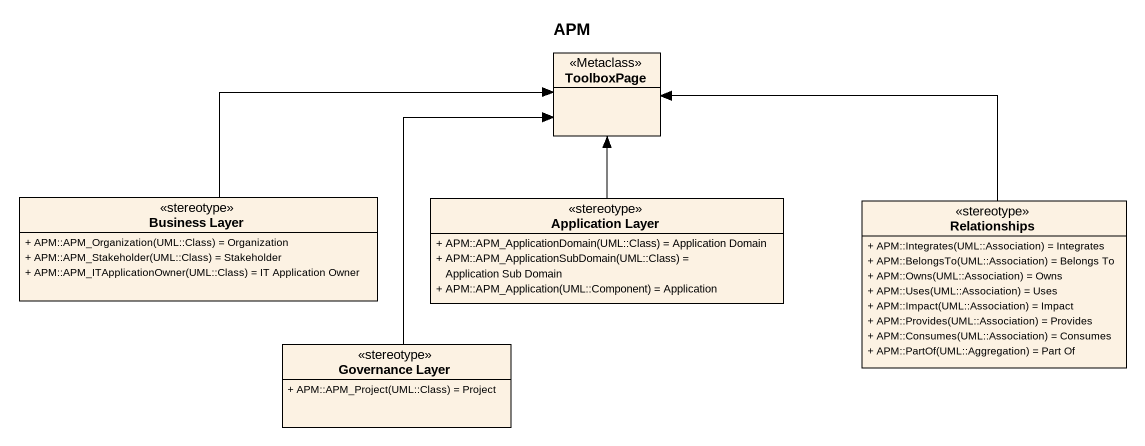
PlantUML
@startuml
title APM
hide circle
hide empty members
skinparam classAttributeIconSize 0
class ToolboxPage <<Metaclass>>
class "Business Layer" as Business_Layer <<stereotype>> {
  {field} + APM::APM_Organization(UML::Class) = Organization
  {field} + APM::APM_Stakeholder(UML::Class) = Stakeholder
  {field} + APM::APM_ITApplicationOwner(UML::Class) = IT Application Owner
}
class "Application Layer" as Application_Layer <<stereotype>> {
  {field} + APM::APM_ApplicationDomain(UML::Class) = Application Domain
  {field} + APM::APM_ApplicationSubDomain(UML::Class) = Application Sub Domain
  {field} + APM::APM_Application(UML::Component) = Application
}
class Relationships <<stereotype>> {
  {field} + APM::Integrates(UML::Association) = Integrates
  {field} + APM::BelongsTo(UML::Association) = Belongs To
  {field} + APM::Owns(UML::Association) = Owns
  {field} + APM::Uses(UML::Association) = Uses
  {field} + APM::Impact(UML::Association) = Impact
  {field} + APM::Provides(UML::Association) = Provides
  {field} + APM::Consumes(UML::Association) = Consumes
  {field} + APM::PartOf(UML::Aggregation) = Part Of
}
class "Governance Layer" as Governance_Layer <<stereotype>> {
  {field} + APM::APM_Project(UML::Class) = Project
}
Business_Layer -right-> ToolboxPage
Application_Layer -up-> ToolboxPage
Relationships -left-> ToolboxPage
Governance_Layer -up-> ToolboxPage
@enduml
